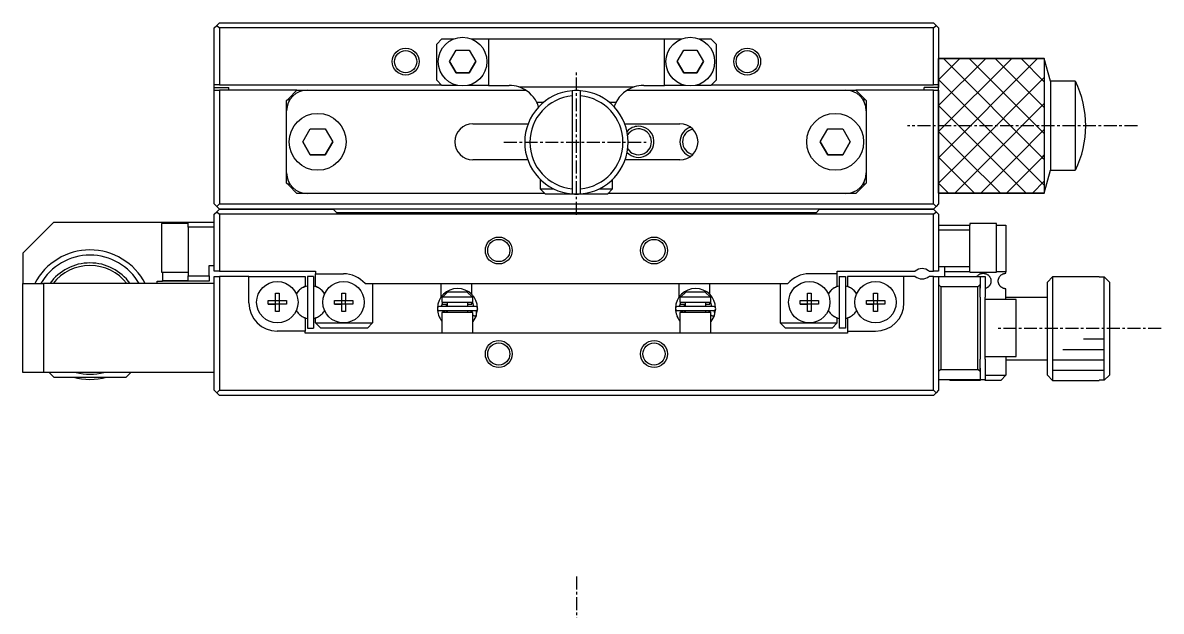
# Model space of a CAD drawing. Extents: x 10 to 451, y 10 to 256.
# Drawn here: x 105.5 to 215.5, y 199.1 to 256 of the extents above; entities that cross this region are included whole.
import ezdxf

# ---------------------------------------------------------------- set-up
doc = ezdxf.new("R2010")
doc.units = 0
doc.linetypes.add('CENTER', pattern=[2, 1.25, -0.25, 0.25, -0.25])
doc.layers.get('0').update_dxf_attribs({"linetype": 'CONTINUOUS'})
doc.layers.add('CENTER', color=1, linetype='CENTER')

msp = doc.modelspace()

# ---------------------------------------------------------------- linework, layer by layer
at = {"color": 7, "linetype": 'CONTINUOUS'}
for p, q in [((123.99, 255.49), (124.24, 255.74)), ((123.99, 249.99), (123.99, 255.49)), ((124.24, 255.74), (124.49, 255.99)), ((124.24, 255.74), (124.49, 255.49)), ((124.49, 255.99), (193.49, 255.99)), ((124.49, 255.49), (124.49, 249.99)), ((193.49, 255.49), (124.49, 255.49)), ((193.49, 255.99), (193.74, 255.74)), ((193.49, 255.49), (193.74, 255.74)), ((193.49, 249.99), (193.49, 255.49)), ((193.74, 255.74), (193.99, 255.49)), ((145.49, 253.94), (145.99, 254.44)), ((145.99, 254.44), (147.17, 254.44)), ((148.82, 254.44), (150.49, 254.44)), ((150.49, 254.44), (167.49, 254.44)), ((150.49, 254.44), (150.49, 249.94)), ((167.49, 249.94), (167.49, 254.44)), ((167.49, 254.44), (169.17, 254.44)), ((170.82, 254.44), (171.99, 254.44)), ((171.99, 254.44), (172.49, 253.94)), ((145.49, 250.44), (145.49, 253.94)), ((146.72, 252.24), (147.36, 253.34)), ((147.36, 253.34), (148.63, 253.34)), ((148.63, 253.34), (149.27, 252.24)), ((168.72, 252.24), (169.36, 253.34)), ((169.36, 253.34), (170.63, 253.34)), ((170.63, 253.34), (171.27, 252.24)), ((172.49, 253.94), (172.49, 250.44)), ((147.36, 251.14), (146.72, 252.24)), ((146.72, 252.24), (147.36, 251.14)), ((149.27, 252.24), (148.63, 251.14)), ((148.63, 251.14), (149.27, 252.24)), ((169.36, 251.14), (168.72, 252.24)), ((168.72, 252.24), (169.36, 251.14)), ((171.27, 252.24), (170.63, 251.14)), ((170.63, 251.14), (171.27, 252.24)), ((193.99, 252.54), (204.19, 252.54)), ((193.99, 239.54), (193.99, 252.54)), ((204.78, 250.34), (204.19, 252.54)), ((204.19, 252.54), (204.19, 239.54)), ((148.63, 251.14), (147.36, 251.14)), ((147.36, 251.14), (148.63, 251.14)), ((170.63, 251.14), (169.36, 251.14)), ((169.36, 251.14), (170.63, 251.14)), ((124.49, 249.99), (123.99, 249.99)), ((123.99, 249.74), (123.99, 249.99)), ((123.99, 249.74), (125.39, 249.74)), ((123.99, 249.49), (123.99, 249.74)), ((124.49, 249.99), (145.94, 249.99)), ((125.39, 249.49), (125.39, 249.74)), ((145.99, 249.94), (145.49, 250.44)), ((147.51, 249.94), (145.99, 249.94)), ((150.49, 249.94), (148.48, 249.94)), ((150.49, 249.94), (152.49, 249.94)), ((153.43, 249.79), (164.56, 249.79)), ((165.49, 249.94), (167.49, 249.94)), ((169.51, 249.94), (167.49, 249.94)), ((171.99, 249.94), (170.48, 249.94)), ((172.49, 250.44), (171.99, 249.94)), ((172.04, 249.99), (193.49, 249.99)), ((193.99, 249.74), (192.59, 249.74)), ((192.59, 249.49), (192.59, 249.74)), ((193.99, 249.99), (193.49, 249.99)), ((193.99, 249.99), (193.99, 249.74)), ((193.99, 249.49), (193.99, 249.74)), ((204.78, 250.34), (204.78, 241.74)), ((207.19, 250.34), (204.78, 250.34)), ((207.19, 250.34), (207.19, 241.74)), ((123.99, 238.49), (123.99, 249.49)), ((123.99, 249.49), (124.49, 249.49)), ((124.49, 249.49), (124.49, 238.49)), ((131.99, 249.49), (124.49, 249.49)), ((130.99, 248.49), (131.19, 248.69)), ((131.99, 249.49), (131.19, 248.69)), ((131.19, 248.69), (131.19, 248.36)), ((131.99, 249.49), (132.99, 249.49)), ((132.99, 249.49), (154.08, 249.49)), ((158.59, 249.43), (158.59, 248.92)), ((158.59, 248.92), (158.59, 239.96)), ((159.39, 248.92), (159.39, 249.43)), ((159.39, 239.96), (159.39, 248.92)), ((163.91, 249.49), (184.99, 249.49)), ((184.99, 249.49), (185.99, 249.49)), ((186.79, 248.69), (185.99, 249.49)), ((193.49, 249.49), (185.99, 249.49)), ((186.79, 248.36), (186.79, 248.69)), ((186.79, 248.69), (186.99, 248.49)), ((193.49, 238.49), (193.49, 249.49)), ((193.49, 249.49), (193.99, 249.49)), ((193.99, 249.49), (193.99, 238.49)), ((130.99, 247.49), (130.99, 248.49)), ((155.8, 248.29), (155.17, 248.29)), ((162.82, 248.29), (162.19, 248.29)), ((186.99, 248.49), (186.99, 247.49)), ((130.99, 241.49), (130.99, 247.49)), ((186.99, 247.49), (186.99, 241.49)), ((132.55, 244.49), (133.27, 245.74)), ((133.27, 245.74), (134.72, 245.74)), ((134.72, 245.74), (135.44, 244.49)), ((148.99, 246.24), (154.33, 246.24)), ((163.66, 246.24), (168.99, 246.24)), ((182.55, 244.49), (183.27, 245.74)), ((183.27, 245.74), (184.72, 245.74)), ((184.72, 245.74), (185.44, 244.49)), ((133.27, 243.24), (132.55, 244.49)), ((132.55, 244.49), (133.27, 243.24)), ((135.44, 244.49), (134.72, 243.24)), ((134.72, 243.24), (135.44, 244.49)), ((183.27, 243.24), (182.55, 244.49)), ((182.55, 244.49), (183.27, 243.24)), ((185.44, 244.49), (184.72, 243.24)), ((184.72, 243.24), (185.44, 244.49)), ((134.72, 243.24), (133.27, 243.24)), ((133.27, 243.24), (134.72, 243.24)), ((184.72, 243.24), (183.27, 243.24)), ((183.27, 243.24), (184.72, 243.24)), ((154.29, 242.74), (148.99, 242.74)), ((168.99, 242.74), (163.7, 242.74)), ((130.99, 240.49), (130.99, 241.49)), ((186.99, 241.49), (186.99, 240.49)), ((204.19, 239.54), (204.78, 241.74)), ((204.78, 241.74), (207.19, 241.74)), ((131.19, 240.29), (130.99, 240.49)), ((131.19, 240.62), (131.19, 240.29)), ((131.19, 240.29), (131.99, 239.49)), ((155.49, 240.87), (155.49, 239.94)), ((155.99, 239.44), (155.49, 239.94)), ((155.49, 239.94), (156.82, 239.94)), ((158.59, 239.96), (158.59, 239.46)), ((159.39, 239.46), (159.39, 239.96)), ((161.17, 239.94), (162.49, 239.94)), ((162.49, 239.94), (161.99, 239.44)), ((162.49, 239.94), (162.49, 240.87)), ((185.99, 239.49), (186.79, 240.29)), ((186.79, 240.29), (186.79, 240.62)), ((186.99, 240.49), (186.79, 240.29)), ((132.99, 239.49), (131.99, 239.49)), ((155.94, 239.49), (132.99, 239.49)), ((158.99, 239.44), (155.99, 239.44)), ((161.99, 239.44), (158.99, 239.44)), ((184.99, 239.49), (162.04, 239.49)), ((185.99, 239.49), (184.99, 239.49)), ((204.19, 239.54), (193.99, 239.54)), ((124.24, 238.24), (123.99, 238.49)), ((123.99, 237.49), (124.24, 237.74)), ((124.49, 238.49), (124.24, 238.24)), ((124.49, 237.99), (124.24, 238.24)), ((124.49, 237.99), (124.24, 237.74)), ((124.24, 237.74), (124.49, 237.49)), ((124.49, 238.49), (193.49, 238.49)), ((193.49, 237.99), (124.49, 237.99)), ((124.49, 237.99), (135.49, 237.99)), ((135.84, 237.64), (135.49, 237.99)), ((182.14, 237.64), (135.84, 237.64)), ((182.49, 237.99), (182.14, 237.64)), ((182.49, 237.99), (193.49, 237.99)), ((193.74, 238.24), (193.49, 238.49)), ((193.74, 238.24), (193.49, 237.99)), ((193.74, 237.74), (193.49, 237.99)), ((193.49, 237.49), (193.74, 237.74)), ((193.99, 238.49), (193.74, 238.24)), ((193.74, 237.74), (193.99, 237.49)), ((108.49, 236.74), (105.49, 233.74)), ((108.49, 236.74), (118.99, 236.74)), ((118.89, 236.59), (118.89, 231.89)), ((121.49, 236.59), (118.89, 236.59)), ((118.99, 236.67), (118.99, 236.74)), ((118.99, 236.74), (121.49, 236.74)), ((118.99, 236.67), (118.99, 236.59)), ((121.49, 236.67), (118.99, 236.67)), ((121.49, 236.74), (123.99, 236.74)), ((121.49, 236.24), (121.49, 236.74)), ((123.99, 231.99), (123.99, 237.49)), ((193.49, 237.49), (124.49, 237.49)), ((124.49, 237.49), (124.49, 231.99)), ((193.49, 231.99), (193.49, 237.49)), ((193.99, 237.49), (193.99, 231.99)), ((196.99, 236.59), (196.99, 236.44)), ((199.59, 236.59), (196.99, 236.59)), ((199.59, 231.89), (199.59, 236.59)), ((123.99, 236.24), (121.49, 236.24)), ((121.49, 236.24), (121.49, 231.54)), ((193.99, 236.44), (196.99, 236.44)), ((196.99, 235.94), (193.99, 235.94)), ((196.99, 235.94), (196.99, 236.44)), ((196.99, 232.44), (196.99, 235.94)), ((199.59, 236.44), (200.49, 236.44)), ((200.49, 236.44), (200.49, 231.94)), ((105.49, 233.74), (105.49, 230.79)), ((123.49, 232.54), (123.99, 232.54)), ((123.49, 231.54), (123.49, 232.54)), ((193.99, 232.44), (194.59, 232.44)), ((194.59, 232.44), (196.99, 232.44)), ((194.59, 231.94), (194.59, 232.44)), ((196.99, 231.94), (196.99, 232.44)), ((118.49, 230.79), (118.49, 231.04)), ((118.49, 231.04), (118.99, 231.04)), ((118.89, 231.89), (121.49, 231.89)), ((118.99, 231.89), (118.99, 231.08)), ((118.99, 231.08), (121.49, 231.08)), ((118.99, 231.04), (118.99, 231.08)), ((121.49, 231.04), (118.99, 231.04)), ((121.49, 231.54), (123.49, 231.54)), ((121.49, 231.04), (121.49, 231.54)), ((123.49, 231.04), (121.49, 231.04)), ((123.49, 231.54), (123.49, 231.04)), ((124.49, 231.99), (123.99, 231.99)), ((123.99, 220.49), (123.99, 231.49)), ((123.99, 231.49), (124.49, 231.49)), ((124.49, 231.99), (133.79, 231.99)), ((124.49, 231.49), (124.49, 220.49)), ((127.34, 231.49), (124.49, 231.49)), ((127.34, 228.94), (127.34, 231.49)), ((127.34, 231.49), (132.79, 231.49)), ((132.79, 231.49), (132.79, 230.54)), ((132.99, 231.49), (132.99, 226.49)), ((133.59, 231.49), (132.99, 231.49)), ((133.59, 231.49), (133.59, 226.49)), ((133.79, 231.99), (133.79, 231.74)), ((133.79, 231.74), (136.49, 231.74)), ((133.79, 230.54), (133.79, 231.74)), ((184.19, 231.74), (181.49, 231.74)), ((184.19, 231.99), (191.73, 231.99)), ((184.19, 231.74), (184.19, 231.99)), ((184.19, 230.54), (184.19, 231.74)), ((184.39, 231.49), (184.39, 226.49)), ((184.39, 231.49), (184.99, 231.49)), ((184.99, 231.49), (184.99, 226.49)), ((185.19, 231.49), (185.19, 230.54)), ((190.64, 231.49), (185.19, 231.49)), ((190.64, 228.94), (190.64, 231.49)), ((191.73, 231.49), (190.64, 231.49)), ((193.06, 231.99), (193.49, 231.99)), ((193.49, 231.49), (193.06, 231.49)), ((193.99, 231.99), (193.49, 231.99)), ((193.49, 220.49), (193.49, 231.49)), ((193.49, 231.49), (193.99, 231.49)), ((193.99, 231.49), (197.99, 231.49)), ((193.99, 231.49), (193.99, 220.49)), ((196.99, 231.94), (194.59, 231.94)), ((194.59, 231.49), (194.59, 231.94)), ((196.99, 231.94), (196.99, 231.89)), ((196.99, 231.89), (199.59, 231.89)), ((197.69, 231.49), (197.72, 231.52)), ((197.72, 231.52), (197.75, 231.56)), ((197.75, 231.56), (197.78, 231.59)), ((197.78, 231.59), (197.82, 231.62)), ((197.82, 231.62), (197.85, 231.65)), ((197.85, 231.65), (197.89, 231.67)), ((197.89, 231.67), (197.92, 231.69)), ((197.92, 231.69), (197.95, 231.71)), ((197.95, 231.71), (197.98, 231.72)), ((197.98, 231.72), (198.01, 231.74)), ((197.99, 231.49), (197.99, 230.69)), ((197.99, 231.49), (198.49, 231.49)), ((198.01, 231.74), (198.04, 231.75)), ((198.04, 231.75), (198.07, 231.76)), ((198.07, 231.76), (198.09, 231.76)), ((198.09, 231.76), (198.11, 231.77)), ((198.11, 231.77), (198.13, 231.77)), ((198.13, 231.77), (198.14, 231.78)), ((198.14, 231.78), (198.16, 231.78)), ((198.16, 231.78), (198.17, 231.78)), ((198.17, 231.78), (198.18, 231.78)), ((198.18, 231.78), (198.19, 231.78)), ((198.19, 231.78), (198.2, 231.79)), ((198.2, 231.79), (198.21, 231.79)), ((198.21, 231.79), (198.22, 231.79)), ((198.22, 231.79), (198.23, 231.79)), ((198.23, 231.79), (198.24, 231.79)), ((198.24, 231.79), (198.25, 231.79)), ((198.25, 231.79), (198.27, 231.79)), ((198.27, 231.79), (198.28, 231.79)), ((198.28, 231.79), (198.29, 231.79)), ((198.29, 231.79), (198.3, 231.79)), ((198.3, 231.79), (198.31, 231.79)), ((198.31, 231.79), (198.32, 231.79)), ((198.32, 231.79), (198.33, 231.79)), ((198.33, 231.79), (198.34, 231.79)), ((198.34, 231.79), (198.35, 231.79)), ((198.35, 231.79), (198.36, 231.79)), ((198.36, 231.79), (198.37, 231.79)), ((198.37, 231.79), (198.38, 231.79)), ((198.38, 231.79), (198.4, 231.78)), ((198.4, 231.78), (198.41, 231.78)), ((198.41, 231.78), (198.42, 231.78)), ((198.42, 231.78), (198.43, 231.78)), ((198.43, 231.78), (198.45, 231.78)), ((198.45, 231.78), (198.46, 231.77)), ((198.46, 231.77), (198.47, 231.77)), ((198.47, 231.77), (198.49, 231.77)), ((198.49, 231.77), (198.51, 231.76)), ((198.49, 231.49), (198.49, 229.49)), ((198.51, 231.76), (198.53, 231.75)), ((198.53, 231.75), (198.55, 231.75)), ((198.55, 231.75), (198.57, 231.74)), ((198.57, 231.74), (198.6, 231.73)), ((198.6, 231.73), (198.62, 231.72)), ((198.62, 231.72), (198.66, 231.7)), ((198.66, 231.7), (198.69, 231.68)), ((198.69, 231.68), (198.73, 231.65)), ((198.73, 231.65), (198.76, 231.63)), ((198.76, 231.63), (198.8, 231.6)), ((198.8, 231.6), (198.84, 231.56)), ((198.84, 231.56), (198.87, 231.52)), ((198.87, 231.52), (198.9, 231.49)), ((198.9, 231.49), (198.92, 231.45)), ((198.92, 231.45), (198.95, 231.41)), ((198.95, 231.41), (198.97, 231.37)), ((198.97, 231.37), (198.99, 231.33)), ((198.99, 231.33), (199, 231.29)), ((199, 231.29), (199.02, 231.24)), ((199.02, 231.24), (199.03, 231.19)), ((199.03, 231.19), (199.04, 231.15)), ((199.04, 231.15), (199.04, 231.1)), ((199.04, 231.1), (199.04, 231.06)), ((199.04, 231.06), (199.04, 231.02)), ((199.04, 231.02), (199.04, 230.98)), ((200.49, 231.94), (199.59, 231.94)), ((199.74, 231.03), (199.75, 231.08)), ((199.75, 231), (199.74, 231.03)), ((199.75, 231.16), (199.76, 231.2)), ((199.75, 231.12), (199.75, 231.16)), ((199.75, 231.08), (199.75, 231.12)), ((199.76, 231.2), (199.77, 231.24)), ((199.77, 231.24), (199.79, 231.28)), ((199.79, 231.28), (199.8, 231.32)), ((199.8, 231.32), (199.82, 231.36)), ((199.82, 231.36), (199.84, 231.4)), ((199.84, 231.4), (199.86, 231.45)), ((199.86, 231.45), (199.89, 231.49)), ((199.89, 231.49), (199.92, 231.53)), ((199.92, 231.53), (199.96, 231.57)), ((199.96, 231.57), (200, 231.6)), ((200, 231.6), (200.04, 231.63)), ((200.04, 231.63), (200.08, 231.67)), ((200.08, 231.67), (200.11, 231.68)), ((200.11, 231.68), (200.13, 231.7)), ((200.13, 231.7), (200.16, 231.71)), ((200.16, 231.71), (200.2, 231.73)), ((200.2, 231.73), (200.21, 231.74)), ((200.21, 231.74), (200.23, 231.74)), ((200.23, 231.74), (200.25, 231.75)), ((200.25, 231.75), (200.28, 231.76)), ((200.28, 231.76), (200.3, 231.77)), ((200.3, 231.77), (200.32, 231.77)), ((200.32, 231.77), (200.33, 231.77)), ((200.33, 231.77), (200.35, 231.78)), ((200.35, 231.78), (200.36, 231.78)), ((200.36, 231.78), (200.37, 231.78)), ((200.37, 231.78), (200.39, 231.78)), ((200.39, 231.78), (200.4, 231.79)), ((200.4, 231.79), (200.42, 231.79)), ((200.42, 231.79), (200.43, 231.79)), ((200.43, 231.79), (200.45, 231.79)), ((200.45, 231.79), (200.46, 231.79)), ((200.46, 231.79), (200.47, 231.79)), ((200.47, 231.79), (200.48, 231.79)), ((200.48, 231.79), (200.49, 231.79)), ((200.49, 231.79), (200.49, 231.94)), ((204.99, 231.44), (204.49, 230.94)), ((204.99, 231.44), (204.99, 221.44)), ((209.49, 231.44), (204.99, 231.44)), ((209.49, 231.44), (209.49, 231.43)), ((209.49, 231.43), (209.99, 231.43)), ((209.99, 221.46), (209.99, 231.43)), ((209.99, 231.43), (210.49, 230.92)), ((105.49, 222.19), (105.49, 230.79)), ((105.49, 230.79), (107.49, 230.79)), ((107.49, 230.79), (107.49, 222.19)), ((123.99, 230.79), (107.49, 230.79)), ((132.79, 230.54), (132.5, 230.37)), ((134.09, 230.37), (133.79, 230.54)), ((138.57, 230.79), (146.32, 230.79)), ((139.29, 230.79), (139.29, 226.99)), ((145.89, 230.79), (145.89, 229.47)), ((146.05, 229.49), (146.58, 229.99)), ((146.32, 230.79), (148.47, 230.79)), ((146.58, 229.99), (148.41, 229.99)), ((148.41, 229.99), (148.94, 229.49)), ((148.47, 230.79), (169.32, 230.79)), ((148.89, 229.74), (148.89, 230.79)), ((168.89, 230.79), (168.89, 229.47)), ((169.05, 229.49), (169.58, 229.99)), ((169.32, 230.79), (171.47, 230.79)), ((169.58, 229.99), (171.41, 229.99)), ((171.41, 229.99), (171.94, 229.49)), ((171.47, 230.79), (179.42, 230.79)), ((171.89, 229.74), (171.89, 230.79)), ((178.69, 230.79), (178.69, 226.99)), ((183.9, 230.37), (184.19, 230.54)), ((185.19, 230.54), (185.49, 230.37)), ((193.99, 230.69), (194.19, 230.49)), ((197.79, 230.49), (194.19, 230.49)), ((194.19, 230.49), (194.19, 222.49)), ((197.79, 230.49), (197.99, 230.69)), ((197.79, 222.49), (197.79, 230.49)), ((197.99, 230.69), (197.99, 230.36)), ((197.99, 230.35), (197.99, 230.69)), ((197.99, 229.49), (197.99, 230.35)), ((198.51, 230.32), (198.49, 230.32)), ((198.53, 230.33), (198.51, 230.32)), ((198.55, 230.34), (198.53, 230.33)), ((198.57, 230.34), (198.55, 230.34)), ((198.6, 230.36), (198.57, 230.34)), ((198.63, 230.37), (198.6, 230.36)), ((198.66, 230.39), (198.63, 230.37)), ((198.69, 230.4), (198.66, 230.39)), ((198.71, 230.42), (198.69, 230.4)), ((198.74, 230.44), (198.71, 230.42)), ((198.76, 230.46), (198.74, 230.44)), ((198.79, 230.48), (198.76, 230.46)), ((198.81, 230.5), (198.79, 230.48)), ((198.83, 230.52), (198.81, 230.5)), ((198.85, 230.54), (198.83, 230.52)), ((198.87, 230.57), (198.85, 230.54)), ((198.89, 230.59), (198.87, 230.57)), ((198.91, 230.61), (198.89, 230.59)), ((198.93, 230.64), (198.91, 230.61)), ((198.94, 230.66), (198.93, 230.64)), ((198.96, 230.69), (198.94, 230.66)), ((198.97, 230.72), (198.96, 230.69)), ((198.99, 230.75), (198.97, 230.72)), ((199, 230.78), (198.99, 230.75)), ((199.01, 230.81), (199, 230.78)), ((199.02, 230.84), (199.01, 230.81)), ((199.03, 230.87), (199.02, 230.84)), ((199.04, 230.94), (199.03, 230.9)), ((199.03, 230.9), (199.03, 230.87)), ((199.04, 230.98), (199.04, 230.94)), ((199.75, 230.96), (199.75, 231)), ((199.75, 230.93), (199.75, 230.96)), ((199.76, 230.9), (199.75, 230.93)), ((199.77, 230.86), (199.76, 230.9)), ((199.78, 230.83), (199.77, 230.86)), ((199.79, 230.79), (199.78, 230.83)), ((199.8, 230.76), (199.79, 230.79)), ((199.81, 230.73), (199.8, 230.76)), ((199.83, 230.7), (199.81, 230.73)), ((199.84, 230.67), (199.83, 230.7)), ((199.86, 230.65), (199.84, 230.67)), ((199.87, 230.63), (199.86, 230.65)), ((199.89, 230.6), (199.87, 230.63)), ((199.91, 230.57), (199.89, 230.6)), ((199.93, 230.55), (199.91, 230.57)), ((199.96, 230.52), (199.93, 230.55)), ((199.98, 230.5), (199.96, 230.52)), ((200, 230.48), (199.98, 230.5)), ((200.03, 230.46), (200, 230.48)), ((200.05, 230.44), (200.03, 230.46)), ((200.07, 230.42), (200.05, 230.44)), ((200.09, 230.41), (200.07, 230.42)), ((200.11, 230.4), (200.09, 230.41)), ((200.14, 230.38), (200.11, 230.4)), ((200.17, 230.37), (200.14, 230.38)), ((200.2, 230.35), (200.17, 230.37)), ((200.22, 230.34), (200.2, 230.35)), ((200.25, 230.33), (200.22, 230.34)), ((200.27, 230.33), (200.25, 230.33)), ((200.29, 230.32), (200.27, 230.33)), ((200.32, 230.31), (200.29, 230.32)), ((200.35, 230.31), (200.32, 230.31)), ((200.37, 230.3), (200.35, 230.31)), ((200.39, 230.3), (200.37, 230.3)), ((200.42, 230.3), (200.39, 230.3)), ((200.44, 230.29), (200.42, 230.3)), ((200.47, 230.29), (200.44, 230.29)), ((200.49, 230.29), (200.47, 230.29)), ((200.49, 229.24), (200.49, 230.29)), ((204.49, 221.94), (204.49, 230.94)), ((210.49, 230.92), (210.49, 221.96)), ((129.21, 229.17), (129.91, 229.17)), ((129.21, 228.81), (129.21, 229.17)), ((129.91, 228.81), (129.21, 228.81)), ((129.21, 228.81), (129.91, 228.81)), ((129.91, 229.88), (130.27, 229.88)), ((129.91, 229.17), (129.91, 229.88)), ((129.93, 229.16), (129.91, 229.17)), ((129.93, 228.82), (129.91, 228.81)), ((129.91, 228.1), (129.91, 228.81)), ((129.93, 229.16), (130.26, 229.16)), ((129.93, 228.82), (129.93, 229.16)), ((130.26, 228.82), (129.93, 228.82)), ((130.26, 229.16), (130.27, 229.17)), ((130.26, 229.16), (130.26, 228.82)), ((130.26, 228.82), (130.27, 228.81)), ((130.27, 229.88), (130.27, 229.17)), ((130.27, 229.17), (130.98, 229.17)), ((130.27, 228.81), (130.27, 228.1)), ((130.98, 228.81), (130.27, 228.81)), ((130.98, 228.81), (130.27, 228.81)), ((130.98, 229.17), (130.98, 228.81)), ((135.61, 229.17), (136.31, 229.17)), ((135.61, 228.81), (135.61, 229.17)), ((136.31, 228.81), (135.61, 228.81)), ((135.61, 228.81), (136.31, 228.81)), ((136.31, 229.88), (136.67, 229.88)), ((136.31, 229.17), (136.31, 229.88)), ((136.33, 229.16), (136.31, 229.17)), ((136.33, 228.82), (136.31, 228.81)), ((136.31, 228.1), (136.31, 228.81)), ((136.33, 229.16), (136.66, 229.16)), ((136.33, 228.82), (136.33, 229.16)), ((136.66, 228.82), (136.33, 228.82)), ((136.66, 229.16), (136.67, 229.17)), ((136.66, 229.16), (136.66, 228.82)), ((136.66, 228.82), (136.67, 228.81)), ((136.67, 229.88), (136.67, 229.17)), ((136.67, 229.17), (137.38, 229.17)), ((136.67, 228.81), (136.67, 228.1)), ((137.38, 228.81), (136.67, 228.81)), ((137.38, 228.81), (136.67, 228.81)), ((137.38, 229.17), (137.38, 228.81)), ((145.96, 228.58), (146.07, 228.99)), ((146.05, 229.49), (145.99, 229.49)), ((145.99, 229.49), (145.99, 228.99)), ((145.99, 228.99), (148.99, 228.99)), ((148.94, 229.49), (146.05, 229.49)), ((146.49, 228.99), (146.49, 228.58)), ((148.49, 228.58), (148.49, 228.99)), ((148.89, 228.79), (148.89, 228.99)), ((148.99, 229.49), (148.94, 229.49)), ((148.94, 228.99), (149.05, 228.58)), ((148.99, 228.99), (148.99, 229.49)), ((168.96, 228.58), (169.07, 228.99)), ((169.05, 229.49), (168.99, 229.49)), ((168.99, 229.49), (168.99, 228.99)), ((168.99, 228.99), (171.99, 228.99)), ((171.94, 229.49), (169.05, 229.49)), ((169.49, 228.99), (169.49, 228.58)), ((171.49, 228.58), (171.49, 228.99)), ((171.89, 228.79), (171.89, 228.99)), ((171.99, 229.49), (171.94, 229.49)), ((171.94, 228.99), (172.05, 228.58)), ((171.99, 228.99), (171.99, 229.49)), ((180.61, 229.17), (181.31, 229.17)), ((180.61, 228.81), (180.61, 229.17)), ((181.31, 228.81), (180.61, 228.81)), ((180.61, 228.81), (181.31, 228.81)), ((181.31, 229.88), (181.67, 229.88)), ((181.31, 229.17), (181.31, 229.88)), ((181.33, 229.16), (181.31, 229.17)), ((181.33, 228.82), (181.31, 228.81)), ((181.31, 228.1), (181.31, 228.81)), ((181.33, 229.16), (181.66, 229.16)), ((181.33, 228.82), (181.33, 229.16)), ((181.66, 228.82), (181.33, 228.82)), ((181.66, 229.16), (181.67, 229.17)), ((181.66, 229.16), (181.66, 228.82)), ((181.66, 228.82), (181.67, 228.81)), ((181.67, 229.88), (181.67, 229.17)), ((181.67, 229.17), (182.38, 229.17)), ((181.67, 228.81), (181.67, 228.1)), ((182.38, 228.81), (181.67, 228.81)), ((182.38, 228.81), (181.67, 228.81)), ((182.38, 229.17), (182.38, 228.81)), ((187.01, 229.17), (187.71, 229.17)), ((187.01, 228.81), (187.01, 229.17)), ((187.71, 228.81), (187.01, 228.81)), ((187.01, 228.81), (187.71, 228.81)), ((187.71, 229.88), (188.07, 229.88)), ((187.71, 229.17), (187.71, 229.88)), ((187.73, 229.16), (187.71, 229.17)), ((187.73, 228.82), (187.71, 228.81)), ((187.71, 228.1), (187.71, 228.81)), ((187.73, 229.16), (188.06, 229.16)), ((187.73, 228.82), (187.73, 229.16)), ((188.06, 228.82), (187.73, 228.82)), ((188.06, 229.16), (188.07, 229.17)), ((188.06, 229.16), (188.06, 228.82)), ((188.06, 228.82), (188.07, 228.81)), ((188.07, 229.88), (188.07, 229.17)), ((188.07, 229.17), (188.78, 229.17)), ((188.07, 228.81), (188.07, 228.1)), ((188.78, 228.81), (188.07, 228.81)), ((188.78, 228.81), (188.07, 228.81)), ((188.78, 229.17), (188.78, 228.81)), ((197.99, 229.49), (197.99, 223.49)), ((198.49, 223.49), (198.49, 229.49)), ((201.49, 229.24), (198.49, 229.24)), ((204.49, 229.44), (200.49, 229.44)), ((201.49, 223.74), (201.49, 229.24)), ((130.27, 228.1), (129.91, 228.1)), ((136.67, 228.1), (136.31, 228.1)), ((149.25, 228.58), (145.75, 228.58)), ((145.75, 228.19), (149.25, 228.19)), ((148.99, 227.99), (145.99, 227.99)), ((145.99, 227.99), (145.99, 225.99)), ((146, 228.79), (146.49, 228.79)), ((146.07, 227.99), (146.08, 228.01)), ((146.07, 227.99), (146.07, 227.99)), ((146.08, 228.02), (146.09, 228.04)), ((146.08, 228.01), (146.08, 228.02)), ((146.09, 228.04), (146.1, 228.05)), ((146.1, 228.05), (146.11, 228.06)), ((146.11, 228.07), (146.12, 228.08)), ((146.11, 228.06), (146.11, 228.07)), ((146.12, 228.08), (146.13, 228.1)), ((146.13, 228.1), (146.15, 228.11)), ((146.15, 228.11), (146.16, 228.12)), ((146.16, 228.12), (146.17, 228.13)), ((146.17, 228.13), (146.18, 228.13)), ((146.18, 228.13), (146.19, 228.14)), ((146.19, 228.14), (146.21, 228.15)), ((146.21, 228.15), (146.22, 228.16)), ((146.22, 228.16), (146.23, 228.16)), ((146.23, 228.16), (146.25, 228.17)), ((146.25, 228.17), (146.26, 228.17)), ((146.26, 228.17), (146.28, 228.18)), ((146.28, 228.18), (146.29, 228.18)), ((146.29, 228.18), (146.3, 228.19)), ((146.3, 228.19), (146.32, 228.19)), ((146.32, 228.19), (146.33, 228.19)), ((146.33, 228.19), (146.35, 228.19)), ((146.35, 228.19), (146.36, 228.19)), ((146.39, 228.79), (146.39, 228.58)), ((146.39, 228.19), (146.39, 227.99)), ((146.49, 228.19), (146.49, 227.99)), ((148.49, 228.79), (148.89, 228.79)), ((148.49, 227.99), (148.49, 228.19)), ((148.65, 228.19), (148.67, 228.19)), ((148.67, 228.19), (148.68, 228.19)), ((148.68, 228.19), (148.7, 228.19)), ((148.7, 228.19), (148.71, 228.18)), ((148.71, 228.18), (148.73, 228.18)), ((148.73, 228.18), (148.74, 228.18)), ((148.74, 228.18), (148.76, 228.17)), ((148.76, 228.17), (148.77, 228.17)), ((148.77, 228.17), (148.78, 228.16)), ((148.78, 228.16), (148.8, 228.15)), ((148.8, 228.15), (148.81, 228.15)), ((148.81, 228.15), (148.82, 228.14)), ((148.82, 228.14), (148.84, 228.13)), ((148.84, 228.13), (148.85, 228.12)), ((148.85, 228.12), (148.86, 228.11)), ((148.86, 228.11), (148.87, 228.1)), ((148.87, 228.1), (148.88, 228.09)), ((148.88, 228.09), (148.89, 228.08)), ((148.89, 228.08), (148.9, 228.07)), ((148.9, 228.07), (148.91, 228.06)), ((148.91, 228.06), (148.92, 228.04)), ((148.92, 228.04), (148.92, 228.03)), ((148.92, 228.03), (148.93, 228.02)), ((148.93, 228.02), (148.94, 228)), ((148.94, 228), (148.94, 227.99)), ((148.99, 225.99), (148.99, 227.99)), ((149.01, 227.72), (148.99, 227.73)), ((149.29, 227.61), (148.99, 227.71)), ((149.02, 227.71), (149.01, 227.72)), ((149.03, 227.71), (149.02, 227.71)), ((149.04, 227.7), (149.03, 227.71)), ((149.06, 227.69), (149.04, 227.7)), ((149.28, 227.59), (149.45, 228.36)), ((149.28, 228.18), (149.28, 228.19)), ((149.3, 228.15), (149.28, 228.18)), ((149.31, 228.12), (149.3, 228.15)), ((149.32, 228.09), (149.31, 228.12)), ((149.33, 228.05), (149.32, 228.09)), ((149.32, 227.68), (149.33, 227.71)), ((149.34, 228.02), (149.33, 228.05)), ((149.33, 227.75), (149.34, 227.78)), ((149.33, 227.71), (149.33, 227.75)), ((149.34, 227.99), (149.34, 228.02)), ((149.35, 227.95), (149.34, 227.99)), ((149.34, 227.82), (149.35, 227.85)), ((149.34, 227.78), (149.34, 227.82)), ((149.35, 227.92), (149.35, 227.95)), ((149.35, 227.88), (149.35, 227.92)), ((149.35, 227.85), (149.35, 227.88)), ((172.25, 228.58), (168.75, 228.58)), ((168.75, 228.19), (172.25, 228.19)), ((171.99, 227.99), (168.99, 227.99)), ((168.99, 227.99), (168.99, 225.99)), ((169, 228.79), (169.49, 228.79)), ((169.07, 227.99), (169.08, 228.01)), ((169.07, 227.99), (169.07, 227.99)), ((169.08, 228.02), (169.09, 228.04)), ((169.08, 228.01), (169.08, 228.02)), ((169.09, 228.04), (169.1, 228.05)), ((169.1, 228.05), (169.11, 228.06)), ((169.11, 228.07), (169.12, 228.08)), ((169.11, 228.06), (169.11, 228.07)), ((169.12, 228.08), (169.13, 228.1)), ((169.13, 228.1), (169.15, 228.11)), ((169.15, 228.11), (169.16, 228.12)), ((169.16, 228.12), (169.17, 228.13)), ((169.17, 228.13), (169.18, 228.13)), ((169.18, 228.13), (169.19, 228.14)), ((169.19, 228.14), (169.21, 228.15)), ((169.21, 228.15), (169.22, 228.16)), ((169.22, 228.16), (169.23, 228.16)), ((169.23, 228.16), (169.25, 228.17)), ((169.25, 228.17), (169.26, 228.17)), ((169.26, 228.17), (169.28, 228.18)), ((169.28, 228.18), (169.29, 228.18)), ((169.29, 228.18), (169.3, 228.19)), ((169.3, 228.19), (169.32, 228.19)), ((169.32, 228.19), (169.33, 228.19)), ((169.33, 228.19), (169.35, 228.19)), ((169.35, 228.19), (169.36, 228.19)), ((169.39, 228.79), (169.39, 228.58)), ((169.39, 228.19), (169.39, 227.99)), ((169.49, 228.19), (169.49, 227.99)), ((171.49, 228.79), (171.89, 228.79)), ((171.49, 227.99), (171.49, 228.19)), ((171.65, 228.19), (171.67, 228.19)), ((171.67, 228.19), (171.68, 228.19)), ((171.68, 228.19), (171.7, 228.19)), ((171.7, 228.19), (171.71, 228.18)), ((171.71, 228.18), (171.73, 228.18)), ((171.73, 228.18), (171.74, 228.18)), ((171.74, 228.18), (171.76, 228.17)), ((171.76, 228.17), (171.77, 228.17)), ((171.77, 228.17), (171.78, 228.16)), ((171.78, 228.16), (171.8, 228.15)), ((171.8, 228.15), (171.81, 228.15)), ((171.81, 228.15), (171.82, 228.14)), ((171.82, 228.14), (171.84, 228.13)), ((171.84, 228.13), (171.85, 228.12)), ((171.85, 228.12), (171.86, 228.11)), ((171.86, 228.11), (171.87, 228.1)), ((171.87, 228.1), (171.88, 228.09)), ((171.88, 228.09), (171.89, 228.08)), ((171.89, 228.08), (171.9, 228.07)), ((171.9, 228.07), (171.91, 228.06)), ((171.91, 228.06), (171.92, 228.04)), ((171.92, 228.04), (171.92, 228.03)), ((171.92, 228.03), (171.93, 228.02)), ((171.93, 228.02), (171.94, 228)), ((171.94, 228), (171.94, 227.99)), ((171.99, 225.99), (171.99, 227.99)), ((172.01, 227.72), (171.99, 227.73)), ((172.29, 227.61), (171.99, 227.71)), ((172.02, 227.71), (172.01, 227.72)), ((172.03, 227.71), (172.02, 227.71)), ((172.04, 227.7), (172.03, 227.71)), ((172.06, 227.69), (172.04, 227.7)), ((172.28, 228.18), (172.28, 228.19)), ((172.3, 228.15), (172.28, 228.18)), ((172.29, 227.61), (172.45, 228.36)), ((172.31, 228.12), (172.3, 228.15)), ((172.32, 228.09), (172.31, 228.12)), ((172.33, 228.05), (172.32, 228.09)), ((172.32, 227.68), (172.33, 227.71)), ((172.34, 228.02), (172.33, 228.05)), ((172.33, 227.75), (172.34, 227.78)), ((172.33, 227.71), (172.33, 227.75)), ((172.34, 227.99), (172.34, 228.02)), ((172.35, 227.95), (172.34, 227.99)), ((172.34, 227.82), (172.35, 227.85)), ((172.34, 227.78), (172.34, 227.82)), ((172.35, 227.92), (172.35, 227.95)), ((172.35, 227.88), (172.35, 227.92)), ((172.35, 227.85), (172.35, 227.88)), ((181.67, 228.1), (181.31, 228.1)), ((188.07, 228.1), (187.71, 228.1)), ((132.5, 227.62), (132.79, 227.45)), ((132.79, 227.45), (132.79, 226.19)), ((133.79, 227.45), (134.09, 227.62)), ((133.79, 226.99), (133.79, 227.45)), ((133.79, 226.99), (136.49, 226.99)), ((134.29, 226.49), (133.79, 226.99)), ((136.49, 226.99), (139.29, 226.99)), ((139.29, 226.99), (138.79, 226.49)), ((145.69, 227.68), (145.7, 227.68)), ((145.7, 227.68), (145.7, 227.68)), ((145.7, 227.68), (145.7, 227.67)), ((145.7, 227.67), (145.7, 227.67)), ((145.7, 227.67), (145.7, 227.67)), ((145.7, 227.67), (145.7, 227.67)), ((145.7, 227.67), (145.7, 227.67)), ((145.7, 227.67), (145.7, 227.66)), ((145.7, 227.66), (145.7, 227.66)), ((145.7, 227.66), (145.7, 227.66)), ((145.7, 227.66), (145.7, 227.66)), ((145.7, 227.66), (145.72, 227.62)), ((145.72, 227.62), (145.72, 227.62)), ((145.72, 227.62), (145.72, 227.62)), ((145.72, 227.62), (145.72, 227.62)), ((145.72, 227.62), (145.73, 227.6)), ((149, 227.14), (149.29, 227.62)), ((149.07, 227.69), (149.06, 227.69)), ((149.09, 227.68), (149.07, 227.69)), ((149.1, 227.67), (149.09, 227.68)), ((149.12, 227.67), (149.1, 227.67)), ((149.13, 227.66), (149.12, 227.67)), ((149.15, 227.66), (149.13, 227.66)), ((149.16, 227.65), (149.15, 227.66)), ((149.17, 227.65), (149.16, 227.65)), ((149.19, 227.64), (149.17, 227.65)), ((149.2, 227.64), (149.19, 227.64)), ((149.21, 227.63), (149.2, 227.64)), ((149.22, 227.63), (149.21, 227.63)), ((149.24, 227.62), (149.22, 227.63)), ((149.25, 227.62), (149.24, 227.62)), ((149.26, 227.62), (149.25, 227.62)), ((149.27, 227.62), (149.26, 227.62)), ((149.26, 227.62), (149.26, 227.62)), ((149.28, 227.62), (149.27, 227.62)), ((149.29, 227.62), (149.28, 227.62)), ((149.28, 227.62), (149.28, 227.62)), ((149.29, 227.62), (149.3, 227.65)), ((149.29, 227.62), (149.29, 227.62)), ((149.29, 227.62), (149.29, 227.62)), ((149.29, 227.62), (149.29, 227.62)), ((149.3, 227.65), (149.32, 227.68)), ((168.69, 227.68), (168.7, 227.68)), ((168.7, 227.68), (168.7, 227.68)), ((168.7, 227.68), (168.7, 227.67)), ((168.7, 227.67), (168.7, 227.67)), ((168.7, 227.67), (168.7, 227.67)), ((168.7, 227.67), (168.7, 227.67)), ((168.7, 227.67), (168.7, 227.67)), ((168.7, 227.67), (168.7, 227.66)), ((168.7, 227.66), (168.7, 227.66)), ((168.7, 227.66), (168.7, 227.66)), ((168.7, 227.66), (168.7, 227.66)), ((168.7, 227.66), (168.72, 227.62)), ((168.72, 227.62), (168.72, 227.62)), ((168.72, 227.62), (168.72, 227.62)), ((168.72, 227.62), (168.72, 227.62)), ((168.72, 227.62), (168.73, 227.6)), ((172, 227.14), (172.29, 227.62)), ((172.07, 227.69), (172.06, 227.69)), ((172.09, 227.68), (172.07, 227.69)), ((172.1, 227.67), (172.09, 227.68)), ((172.12, 227.67), (172.1, 227.67)), ((172.13, 227.66), (172.12, 227.67)), ((172.15, 227.66), (172.13, 227.66)), ((172.16, 227.65), (172.15, 227.66)), ((172.17, 227.65), (172.16, 227.65)), ((172.19, 227.64), (172.17, 227.65)), ((172.2, 227.64), (172.19, 227.64)), ((172.21, 227.63), (172.2, 227.64)), ((172.22, 227.63), (172.21, 227.63)), ((172.24, 227.62), (172.22, 227.63)), ((172.25, 227.62), (172.24, 227.62)), ((172.26, 227.62), (172.25, 227.62)), ((172.27, 227.62), (172.26, 227.62)), ((172.26, 227.62), (172.26, 227.62)), ((172.28, 227.62), (172.27, 227.62)), ((172.29, 227.62), (172.28, 227.62)), ((172.28, 227.62), (172.28, 227.62)), ((172.28, 227.59), (172.29, 227.61)), ((172.29, 227.62), (172.3, 227.65)), ((172.29, 227.62), (172.29, 227.62)), ((172.29, 227.62), (172.29, 227.62)), ((172.29, 227.62), (172.29, 227.62)), ((172.3, 227.65), (172.32, 227.68)), ((178.69, 226.99), (181.49, 226.99)), ((179.19, 226.49), (178.69, 226.99)), ((181.49, 226.99), (184.19, 226.99)), ((184.19, 226.99), (183.69, 226.49)), ((184.19, 227.45), (183.9, 227.62)), ((184.19, 226.99), (184.19, 227.45)), ((185.49, 227.62), (185.19, 227.45)), ((185.19, 227.45), (185.19, 226.19)), ((132.79, 226.19), (130.09, 226.19)), ((132.79, 225.99), (132.79, 226.19)), ((185.19, 225.99), (132.79, 225.99)), ((132.99, 226.49), (133.59, 226.49)), ((138.79, 226.49), (134.29, 226.49)), ((183.69, 226.49), (179.19, 226.49)), ((184.99, 226.49), (184.39, 226.49)), ((185.19, 226.19), (187.89, 226.19)), ((185.19, 226.19), (185.19, 225.99)), ((197.99, 222.62), (197.99, 223.49)), ((198.49, 223.74), (201.49, 223.74)), ((198.49, 223.49), (198.49, 221.49)), ((200.49, 223.74), (200.49, 221.94)), ((200.49, 223.44), (204.49, 223.44)), ((194.19, 222.49), (193.99, 222.29)), ((194.19, 222.49), (197.79, 222.49)), ((197.99, 222.29), (197.79, 222.49)), ((197.99, 222.62), (197.99, 222.29)), ((197.99, 222.29), (197.99, 222.62)), ((197.99, 222.29), (197.99, 221.49)), ((107.49, 222.19), (105.49, 222.19)), ((123.99, 222.19), (107.49, 222.19)), ((108.04, 222.19), (108.49, 221.74)), ((108.49, 221.74), (115.49, 221.74)), ((115.49, 221.74), (115.94, 222.19)), ((197.99, 221.49), (193.99, 221.49)), ((195.04, 221.49), (195.09, 221.44)), ((197.99, 221.44), (195.09, 221.44)), ((198.49, 221.49), (197.99, 221.49)), ((197.99, 221.49), (197.99, 221.44)), ((198.49, 221.94), (200.49, 221.94)), ((198.49, 221.44), (198.49, 221.49)), ((199.99, 221.44), (198.49, 221.44)), ((199.99, 221.44), (200.49, 221.94)), ((204.49, 221.94), (204.99, 221.44)), ((204.99, 221.44), (209.49, 221.44)), ((209.99, 221.46), (209.49, 221.46)), ((209.49, 221.46), (209.49, 221.44)), ((210.49, 221.96), (209.99, 221.46)), ((124.24, 220.24), (123.99, 220.49)), ((124.49, 220.49), (124.24, 220.24)), ((124.49, 219.99), (124.24, 220.24)), ((124.49, 220.49), (193.49, 220.49)), ((193.74, 220.24), (193.49, 220.49)), ((193.49, 219.99), (193.74, 220.24)), ((193.99, 220.49), (193.74, 220.24)), ((193.49, 219.99), (124.49, 219.99))]:
    msp.add_line(p, q, dxfattribs=at)
at = {"color": 3, "linetype": 'CONTINUOUS'}
for p, q in [((193.99, 255.49), (193.99, 249.99)), ((204.19, 252.54), (193.99, 252.54)), ((193.99, 250.49), (196.05, 252.54)), ((193.99, 247.99), (198.55, 252.54)), ((193.99, 245.49), (201.05, 252.54)), ((194, 242.99), (203.55, 252.54)), ((194.45, 252.54), (204, 242.99)), ((196.95, 252.54), (204.19, 245.3)), ((199.45, 252.54), (204.19, 247.8)), ((201.95, 252.54), (204.19, 250.3)), ((204.19, 252.54), (204.19, 239.54)), ((193.99, 250.5), (201.5, 242.99)), ((196.5, 242.99), (204.19, 250.69)), ((193.99, 248), (199, 242.99)), ((199, 242.99), (204.19, 248.19)), ((193.99, 245.5), (196.5, 242.99)), ((201.5, 242.99), (204.19, 245.69)), ((204, 242.99), (204.19, 243.19)), ((193.99, 243), (194, 242.99)), ((193.99, 242.99), (194, 242.99)), ((193.99, 240.49), (196.5, 242.99)), ((194, 242.99), (197.45, 239.54)), ((195.55, 239.54), (199, 242.99)), ((196.5, 242.99), (199.95, 239.54)), ((198.05, 239.54), (201.5, 242.99)), ((199, 242.99), (202.45, 239.54)), ((200.55, 239.54), (204, 242.99)), ((201.5, 242.99), (204.19, 240.3)), ((204, 242.99), (204.19, 242.8)), ((193.99, 240.5), (194.95, 239.54)), ((203.05, 239.54), (204.19, 240.69)), ((193.99, 239.54), (204.19, 239.54)), ((205.99, 224.44), (209.99, 224.44)), ((207.99, 225.44), (209.99, 225.44)), ((204.99, 223.44), (209.99, 223.44)), ((204.99, 222.44), (209.99, 222.44))]:
    msp.add_line(p, q, dxfattribs=at)
at = {"color": 7, "linetype": 'CONTINUOUS'}
for centre, radius in [((147.99, 252.24), 2.35), ((169.99, 252.24), 2.35), ((142.49, 252.24), 1.07), ((175.49, 252.24), 1.07), ((133.99, 244.49), 2.75), ((183.99, 244.49), 2.75), ((151.49, 233.99), 1.07), ((166.49, 233.99), 1.07), ((130.09, 228.99), 2), ((136.49, 228.99), 2), ((181.49, 228.99), 2), ((187.89, 228.99), 2), ((151.49, 223.99), 1.07), ((166.49, 223.99), 1.07)]:
    msp.add_circle(centre, radius, dxfattribs=at)
at = {"color": 3, "linetype": 'CONTINUOUS'}
for centre in [(142.49, 252.24), (175.49, 252.24), (151.49, 233.99), (166.49, 233.99), (151.49, 223.99), (166.49, 223.99)]:
    msp.add_circle(centre, 1.3, dxfattribs=at)
at = {"color": 7, "linetype": 'CONTINUOUS'}
for centre, radius, start, end in [((152.49, 246.94), 3, 71.8051, 90), ((152.49, 246.94), 3, 26.7437, 71.8051), ((165.49, 246.94), 3, 108.195, 153.2562), ((165.49, 246.94), 3, 90, 108.1949), ((198.45, 246.04), 9.75, 333.8162, 26.1838), ((132.99, 247.49), 2, 90, 180), ((158.99, 244.44), 5, 94.5886, 265.4114), ((158.99, 244.44), 4.5, 95.0997, 264.9003), ((158.99, 244.44), 5, 85.4114, 94.5886), ((158.99, 244.44), 5, 274.5886, 85.4114), ((158.99, 244.44), 4.5, 275.0997, 84.9003), ((184.99, 247.49), 2, 0, 90), ((152.49, 246.94), 3, 17.904, 26.7437), ((165.49, 246.94), 3, 153.2563, 162.096), ((148.99, 244.49), 1.75, 90, 270), ((164.99, 244.49), 1.25, 213.586, 147.3689), ((168.99, 244.49), 1.75, 270, 90), ((170.49, 244.49), 1.25, 101.537, 180), ((170.49, 244.49), 1.25, 180, 258.463), ((132.99, 241.49), 2, 180, 270), ((184.99, 241.49), 2, 270, 0), ((158.99, 244.44), 5, 265.4114, 274.5886), ((111.99, 228.04), 6, 27.2796, 152.7204), ((111.99, 228.04), 5.5, 30, 150), ((111.99, 228.04), 4.75, 35.3765, 144.6235), ((192.39, 231.24), 1, 48.5904, 131.4096), ((136.49, 228.99), 2.75, 40.8852, 90), ((181.49, 228.99), 2.75, 90, 139.1148), ((192.39, 232.24), 1, 228.5904, 311.4096), ((133.41, 228.88), 1.75, 134.9095, 148.1135), ((133.29, 228.99), 1.59, 134.9051, 149.5668), ((133.29, 228.99), 1.59, 120, 134.9051), ((133.29, 228.99), 1.59, 100.8931, 120), ((133.29, 228.99), 1.59, 60, 79.107), ((133.29, 228.99), 1.59, 45, 60), ((133.18, 228.88), 1.75, 31.8865, 45.0044), ((133.29, 228.99), 1.59, 30.4333, 45), ((147.5, 228.38), 1.94, 0.6567, 179.2678), ((170.5, 228.38), 1.94, 0.6567, 179.2678), ((184.81, 228.88), 1.75, 134.9956, 148.1135), ((184.69, 228.99), 1.59, 135, 149.5667), ((184.69, 228.99), 1.59, 120, 135), ((184.69, 228.99), 1.59, 100.893, 120), ((184.69, 228.99), 1.59, 60, 79.1069), ((184.69, 228.99), 1.59, 45, 60), ((184.58, 228.88), 1.75, 31.8865, 45.0044), ((184.69, 228.99), 1.59, 30.4332, 45), ((130.09, 228.94), 2.75, 180, 270), ((187.89, 228.94), 2.75, 270, 0), ((133.41, 229.11), 1.75, 211.8865, 225.0044), ((133.29, 228.99), 1.59, 210.4332, 225), ((133.29, 228.99), 1.59, 225, 240), ((133.29, 228.99), 1.59, 300, 315), ((133.29, 228.99), 1.59, 315, 329.5667), ((133.18, 229.11), 1.75, 314.9956, 328.1135), ((145.75, 228.38), 0.195, 90, 270), ((147.51, 228.39), 1.95, 180.7607, 218.9718), ((149.25, 228.38), 0.195, 270, 90), ((168.75, 228.38), 0.195, 90, 270), ((170.51, 228.39), 1.95, 180.7607, 218.9718), ((172.25, 228.38), 0.195, 270, 90), ((184.81, 229.11), 1.75, 211.8865, 225.0044), ((184.69, 228.99), 1.59, 210.4333, 225), ((184.69, 228.99), 1.59, 225, 240), ((184.69, 228.99), 1.59, 300, 315), ((184.69, 228.99), 1.59, 315, 329.5668), ((184.58, 229.11), 1.75, 314.9956, 328.1135), ((133.29, 228.99), 1.59, 240, 259.1069), ((133.29, 228.99), 1.59, 280.893, 300), ((184.69, 228.99), 1.59, 240, 259.107), ((184.69, 228.99), 1.59, 280.8931, 300), ((111.99, 228.04), 6.5, 255.75, 284.25), ((111.99, 228.04), 6, 257.1614, 282.8386)]:
    msp.add_arc(centre, radius, start, end, dxfattribs=at)
at = {"color": 3, "linetype": 'CONTINUOUS'}
for centre, radius, start, end in [((164.99, 244.49), 1.5, 90, 137.8882), ((164.99, 244.49), 1.5, 223.0667, 90), ((170.49, 244.49), 1.5, 108.6293, 251.3707), ((111.99, 228.04), 4.5, 37.6699, 142.3301)]:
    msp.add_arc(centre, radius, start, end, dxfattribs=at)
at = {"layer": 'CENTER', "color": 1, "linetype": 'CENTER'}
for p, q in [((158.99, 237.44), (158.99, 251.44)), ((213.19, 246.04), (190.99, 246.04)), ((151.99, 244.44), (165.99, 244.44)), ((215.49, 226.44), (199.49, 226.44)), ((158.99, 202.5), (158.99, 185.5))]:
    msp.add_line(p, q, dxfattribs=at)

doc.saveas('drawing.dxf')
